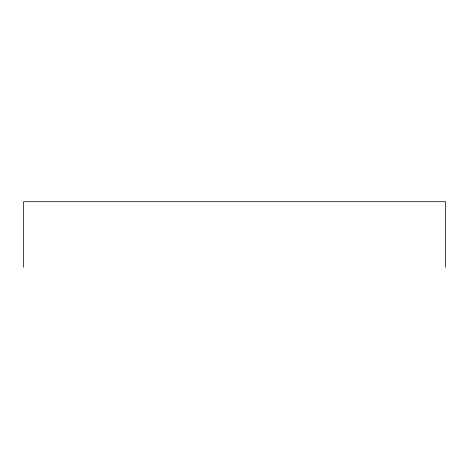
<?xml version="1.0" encoding="UTF-8"?>
<svg xmlns="http://www.w3.org/2000/svg" width="469" height="469" viewBox="0 0 469 469"><rect width="100%" height="100%" fill="white"/><g stroke="black" fill="none" stroke-linecap="round" stroke-linejoin="round"><path stroke-width="0.7" d="M445.55 267.289L445.55 201.711L23.45 201.711L23.45 267.289"/></g></svg>
